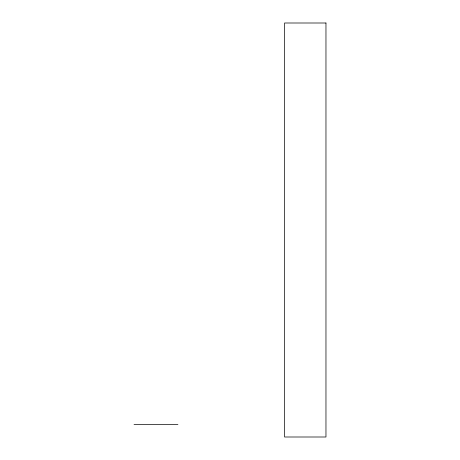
<?xml version="1.0" encoding="UTF-8"?>
<svg xmlns="http://www.w3.org/2000/svg" width="460" height="460" viewBox="0 0 460 460"><rect width="100%" height="100%" fill="white"/><g stroke="black" fill="none" stroke-linecap="round" stroke-linejoin="round"><path stroke-width="0.69" d="M134.038 424.58L177.922 424.58M325.962 23L284.562 23L284.562 437L325.962 437L325.962 23"/></g></svg>
